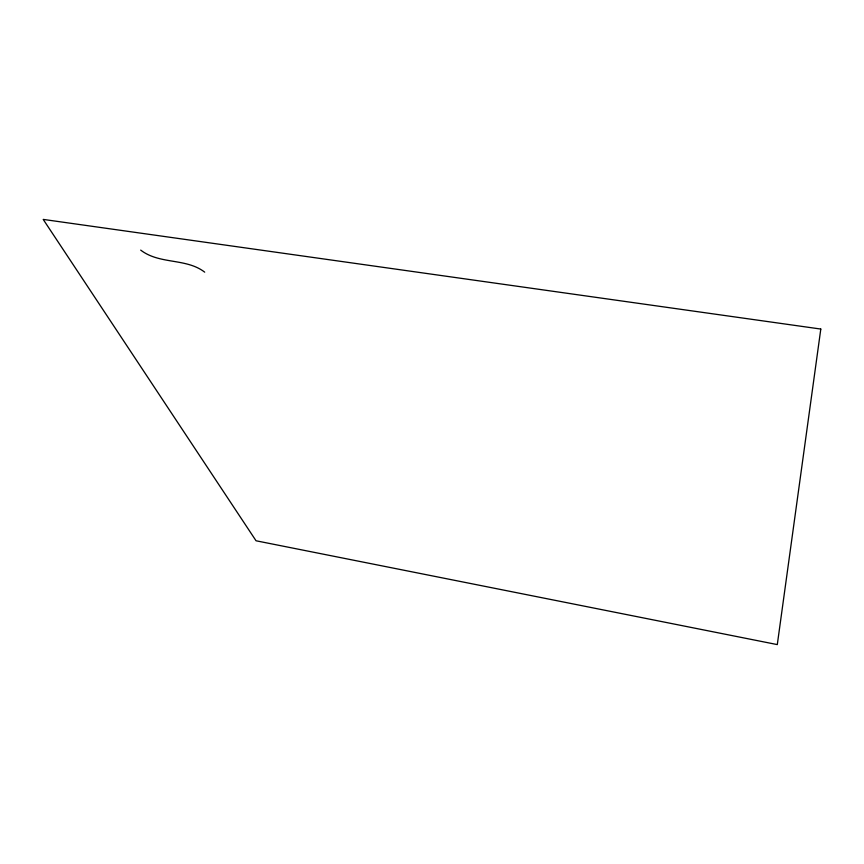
<?xml version="1.0" encoding="UTF-8"?>
<svg xmlns="http://www.w3.org/2000/svg" width="864" height="864" viewBox="0 0 864 864"><rect width="100%" height="100%" fill="white"/><g stroke="black" fill="none" stroke-linecap="round" stroke-linejoin="round"><path stroke-width="1.3" d="M140.692 250.106C159.624 264.697 186.095 257.818 204.703 272.16M820.8 329.054L777.298 644.598L256.046 540.778L43.2 219.402L820.8 329.054"/></g></svg>
